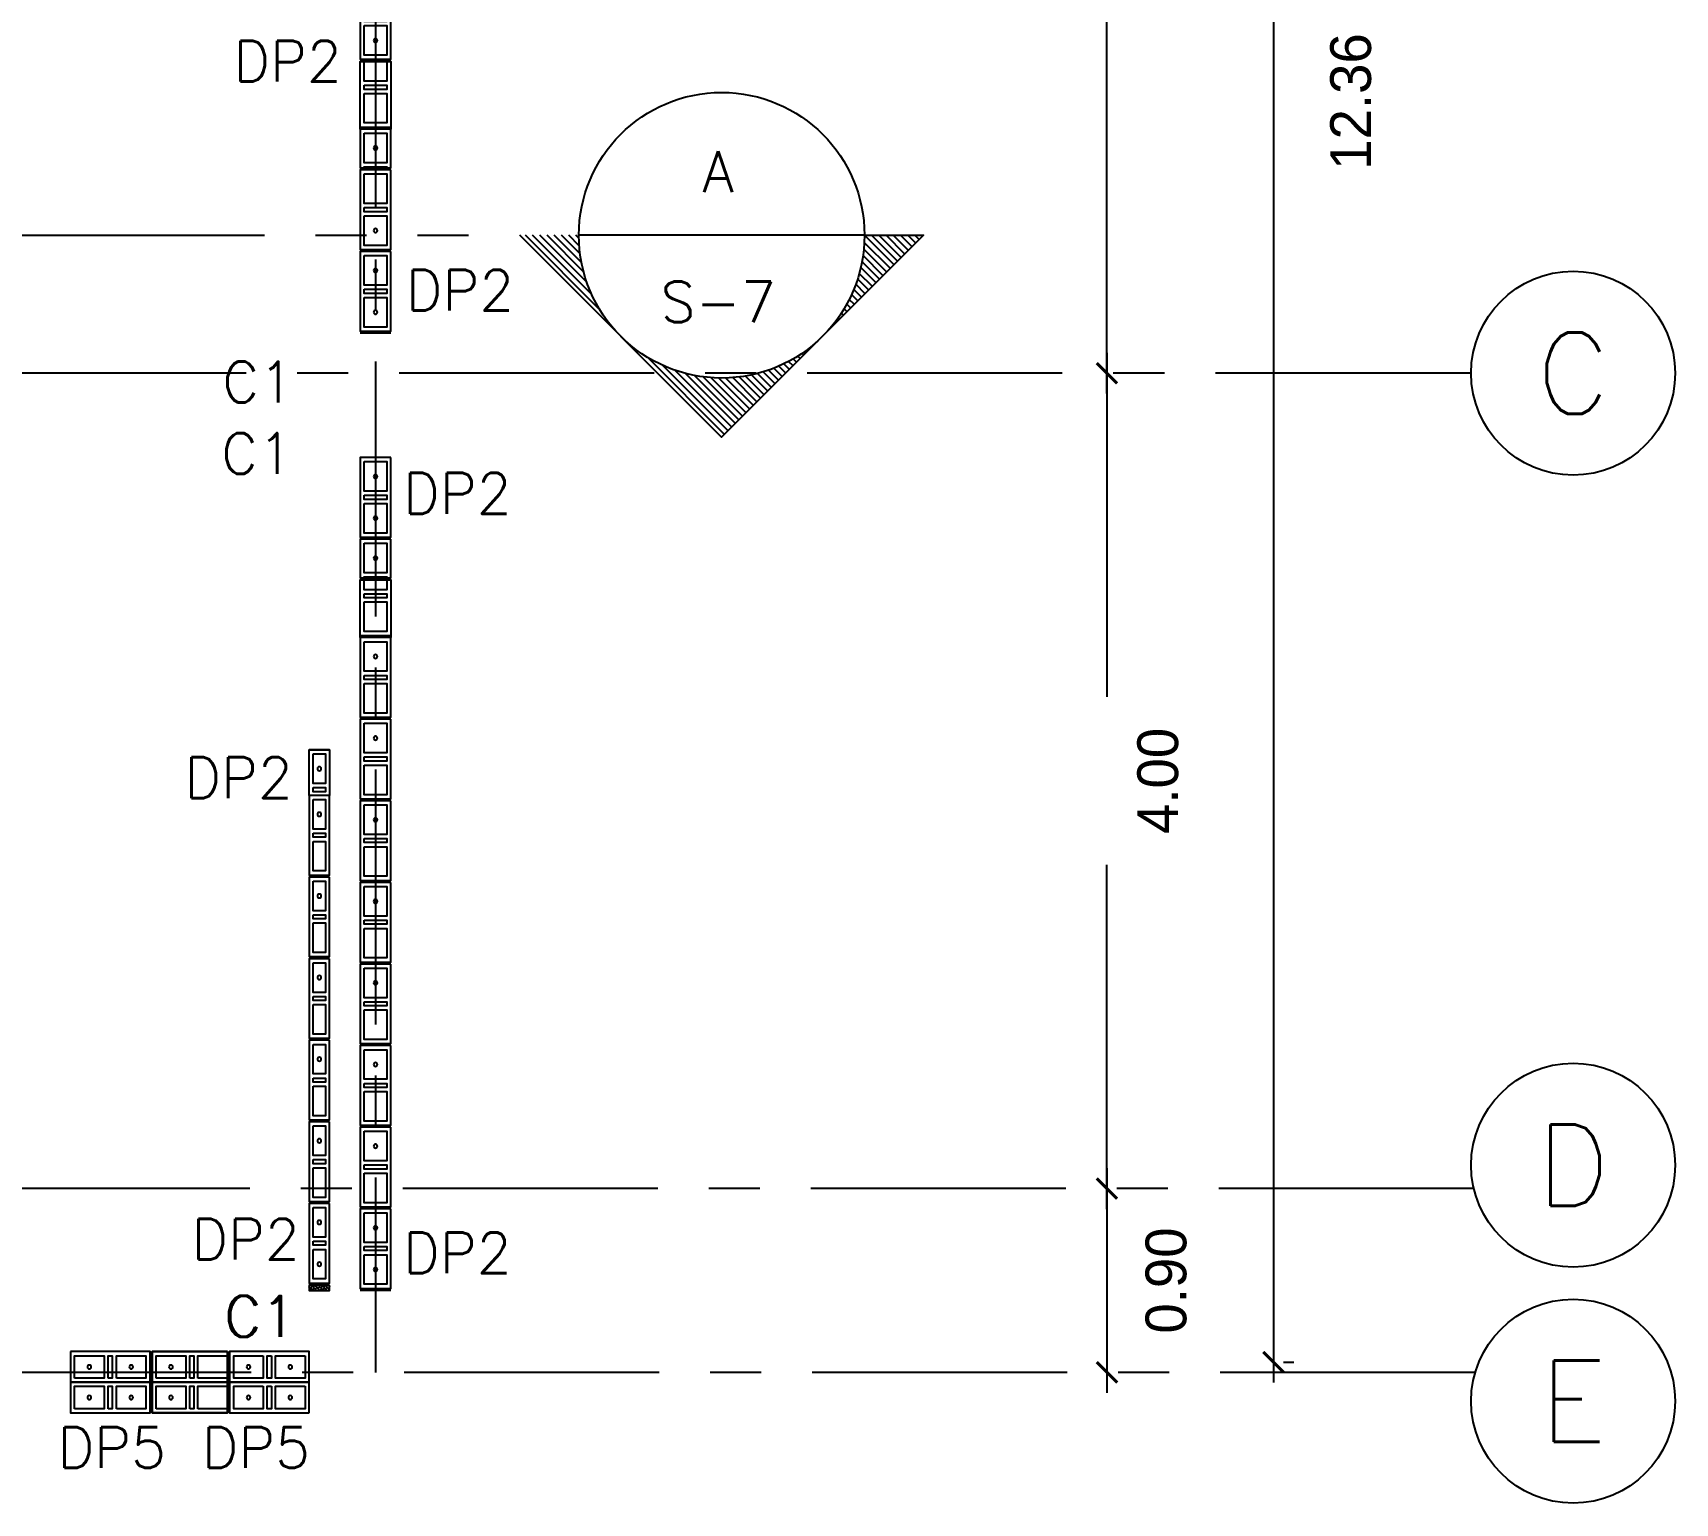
# Model space of a CAD drawing. Header units: metres. Extents: x -32.5 to 8.2, y -20.5 to 12.4.
# Drawn here: x 0.13 to 8.18, y -4.21 to 3 of the extents above; entities that cross this region are included whole.
import ezdxf
from ezdxf.enums import TextEntityAlignment as Align
from ezdxf.xclip import XClip

# ---------------------------------------------------------------- set-up
doc = ezdxf.new("R2010")
doc.units = ezdxf.units.M
doc.header["$XCLIPFRAME"] = 2
doc.linetypes.add('CENTER', pattern=[2, 1.25, -0.25, 0.25, -0.25])
doc.linetypes.add('PHANTOM', pattern=[2.5, 1.25, -0.25, 0.25, -0.25, 0.25, -0.25])
for name, color, linetype in [('BLOCK251', 1, 'Continuous'), ('BLOKS 008', 8, 'Continuous'), ('hatch', 8, 'Continuous'), ('S-cotas 001', 1, 'Continuous'), ('S-eje 002', 2, 'Continuous'), ('S-ejes 008', 8, 'CENTER'), ('S-secciones 005', 5, 'Continuous'), ('S-text 003', 3, 'Continuous'), ('S-text 004', 4, 'Continuous'), ('S-text 006', 6, 'Continuous'), ('TEX5', 4, 'Continuous')]:
    doc.layers.add(name, color=color, linetype=linetype)
doc.styles.add('ROMANS', font='romans')
doc.styles.add('ROTULOS', font='GOTHIC.TTF')
doc.dimstyles.new('DIM_100_2', dxfattribs={"dimtxt": 0.2, "dimasz": 0.1, "dimexe": 0.1, "dimexo": 0.1, "dimgap": 0.15, "dimtad": 0, "dimzin": 0, "dimdsep": 46, "dimtxsty": 'ROTULOS', "dimblk": 'ARCHTICK', "dimcen": 0.1, "dimdle": 0.1, "dimclrd": 256, "dimclre": 256, "dimclrt": 1, "dimaunit": 1, "dimadec": 3, "dimazin": 0, "dimtfac": 1, "dimtix": 1, "dimtmove": 2, "dimatfit": 0, "dimldrblk": 'FLECHA', "dimfxl": 0.25, "dimtvp": 1, "dimtolj": 1, "dimtzin": 0, "dimlwd": -1, "dimlwe": -1, "dimarcsym": 0})

# ---------------------------------------------------------------- blocks, each defined once
blk = doc.blocks.new('*U31')
for points in [[(-0.075, 0.4), (0.075, 0.4), (0.075, 0.01), (-0.075, 0.01)], [(0.055, 0.38), (-0.055, 0.38), (-0.055, 0.235), (0.055, 0.235)], [(0.055, 0.215), (-0.055, 0.215), (-0.055, 0.195), (0.055, 0.195)], [(0.055, 0.175), (-0.055, 0.175), (-0.055, 0.03), (0.055, 0.03)]]:
    blk.add_lwpolyline(points, close=True)
at = {"color": 251}
blk.add_lwpolyline([(-0.075, 0), (0.075, 0)], dxfattribs=at)
at = {"color": 3}
for centre in [(0, 0.3075), (0, 0.1025)]:
    blk.add_circle(centre, 0.00953, dxfattribs=at)
blk = doc.blocks.new('*U32')
for points in [[(-0.075, 0.4), (0.075, 0.4), (0.075, 0.01), (-0.075, 0.01)], [(0.055, 0.38), (-0.055, 0.38), (-0.055, 0.235), (0.055, 0.235)], [(0.055, 0.215), (-0.055, 0.215), (-0.055, 0.195), (0.055, 0.195)], [(0.055, 0.175), (-0.055, 0.175), (-0.055, 0.03), (0.055, 0.03)]]:
    blk.add_lwpolyline(points, close=True)
at = {"color": 251}
blk.add_lwpolyline([(-0.075, 0), (0.075, 0)], dxfattribs=at)
at = {"color": 3}
blk.add_circle((0, 0.1025), 0.00953, dxfattribs=at)
blk = doc.blocks.new('*U33')
for points in [[(-0.075, 0.4), (0.075, 0.4), (0.075, 0.01), (-0.075, 0.01)], [(0.055, 0.38), (-0.055, 0.38), (-0.055, 0.235), (0.055, 0.235)], [(0.055, 0.215), (-0.055, 0.215), (-0.055, 0.195), (0.055, 0.195)], [(0.055, 0.175), (-0.055, 0.175), (-0.055, 0.03), (0.055, 0.03)]]:
    blk.add_lwpolyline(points, close=True)
at = {"color": 251}
blk.add_lwpolyline([(-0.075, 0), (0.075, 0)], dxfattribs=at)
at = {"color": 3}
blk.add_circle((0, 0.1025), 0.00953, dxfattribs=at)
blk = doc.blocks.new('*U19')
for points in [[(-0.075, 0.4), (0.075, 0.4), (0.075, 0.01), (-0.075, 0.01)], [(0.055, 0.38), (-0.055, 0.38), (-0.055, 0.235), (0.055, 0.235)], [(0.055, 0.215), (-0.055, 0.215), (-0.055, 0.195), (0.055, 0.195)], [(0.055, 0.175), (-0.055, 0.175), (-0.055, 0.03), (0.055, 0.03)]]:
    blk.add_lwpolyline(points, close=True)
blk = doc.blocks.new('*U324')
for points in [[(-0.075, 0.4), (0.075, 0.4), (0.075, 0.21), (-0.075, 0.21)], [(0.055, 0.38), (-0.055, 0.38), (-0.055, 0.235), (0.055, 0.235)]]:
    blk.add_lwpolyline(points, close=True)
at = {"color": 251}
blk.add_lwpolyline([(-0.075, 0.2), (0.075, 0.2)], dxfattribs=at)
blk.add_lwpolyline([(0.055, 0.21), (0.055, 0.215), (-0.055, 0.215), (-0.055, 0.21)])
at = {"color": 3}
blk.add_circle((0, 0.3075), 0.00953, dxfattribs=at)
blk = doc.blocks.new('*U326')
for points in [[(-0.075, 0.4), (0.075, 0.4), (0.075, 0.01), (-0.075, 0.01)], [(0.055, 0.38), (-0.055, 0.38), (-0.055, 0.235), (0.055, 0.235)], [(0.055, 0.215), (-0.055, 0.215), (-0.055, 0.195), (0.055, 0.195)], [(0.055, 0.175), (-0.055, 0.175), (-0.055, 0.03), (0.055, 0.03)]]:
    blk.add_lwpolyline(points, close=True)
at = {"color": 251}
blk.add_lwpolyline([(-0.075, 0), (0.075, 0)], dxfattribs=at)
at = {"color": 3}
for centre in [(0, 0.3075), (0, 0.1025)]:
    blk.add_circle(centre, 0.00953, dxfattribs=at)
blk = doc.blocks.new('*U327')
for points in [[(-0.075, 0.4), (0.075, 0.4), (0.075, 0.01), (-0.075, 0.01)], [(0.055, 0.38), (-0.055, 0.38), (-0.055, 0.235), (0.055, 0.235)], [(0.055, 0.215), (-0.055, 0.215), (-0.055, 0.195), (0.055, 0.195)], [(0.055, 0.175), (-0.055, 0.175), (-0.055, 0.03), (0.055, 0.03)]]:
    blk.add_lwpolyline(points, close=True)
at = {"color": 251}
blk.add_lwpolyline([(-0.075, 0), (0.075, 0)], dxfattribs=at)
at = {"color": 3}
blk.add_circle((0, 0.3075), 0.00953, dxfattribs=at)
blk = doc.blocks.new('*U328')
for points in [[(-0.075, 0.4), (0.075, 0.4), (0.075, 0.01), (-0.075, 0.01)], [(0.055, 0.38), (-0.055, 0.38), (-0.055, 0.235), (0.055, 0.235)], [(0.055, 0.215), (-0.055, 0.215), (-0.055, 0.195), (0.055, 0.195)], [(0.055, 0.175), (-0.055, 0.175), (-0.055, 0.03), (0.055, 0.03)]]:
    blk.add_lwpolyline(points, close=True)
at = {"color": 251}
blk.add_lwpolyline([(-0.075, 0), (0.075, 0)], dxfattribs=at)
at = {"color": 3}
blk.add_circle((0, 0.3075), 0.00953, dxfattribs=at)
blk = doc.blocks.new('*U329')
for points in [[(-0.075, 0.4), (0.075, 0.4), (0.075, 0.01), (-0.075, 0.01)], [(0.055, 0.38), (-0.055, 0.38), (-0.055, 0.235), (0.055, 0.235)], [(0.055, 0.215), (-0.055, 0.215), (-0.055, 0.195), (0.055, 0.195)], [(0.055, 0.175), (-0.055, 0.175), (-0.055, 0.03), (0.055, 0.03)]]:
    blk.add_lwpolyline(points, close=True)
at = {"color": 251}
blk.add_lwpolyline([(-0.075, 0), (0.075, 0)], dxfattribs=at)
at = {"color": 3}
blk.add_circle((0, 0.3075), 0.00953, dxfattribs=at)
blk = doc.blocks.new('*U330')
for points in [[(-0.075, 0.4), (0.075, 0.4), (0.075, 0.01), (-0.075, 0.01)], [(0.055, 0.38), (-0.055, 0.38), (-0.055, 0.235), (0.055, 0.235)], [(0.055, 0.215), (-0.055, 0.215), (-0.055, 0.195), (0.055, 0.195)], [(0.055, 0.175), (-0.055, 0.175), (-0.055, 0.03), (0.055, 0.03)]]:
    blk.add_lwpolyline(points, close=True)
at = {"color": 251}
blk.add_lwpolyline([(-0.075, 0), (0.075, 0)], dxfattribs=at)
at = {"color": 3}
blk.add_circle((0, 0.3075), 0.00953, dxfattribs=at)
blk = doc.blocks.new('*U331')
for points in [[(-0.075, 0.4), (0.075, 0.4), (0.075, 0.01), (-0.075, 0.01)], [(0.055, 0.38), (-0.055, 0.38), (-0.055, 0.235), (0.055, 0.235)], [(0.055, 0.215), (-0.055, 0.215), (-0.055, 0.195), (0.055, 0.195)], [(0.055, 0.175), (-0.055, 0.175), (-0.055, 0.03), (0.055, 0.03)]]:
    blk.add_lwpolyline(points, close=True)
at = {"color": 251}
blk.add_lwpolyline([(-0.075, 0), (0.075, 0)], dxfattribs=at)
at = {"color": 3}
blk.add_circle((0, 0.3075), 0.00953, dxfattribs=at)
blk = doc.blocks.new('*U332')
for points in [[(-0.075, 0.4), (0.075, 0.4), (0.075, 0.01), (-0.075, 0.01)], [(0.055, 0.38), (-0.055, 0.38), (-0.055, 0.235), (0.055, 0.235)], [(0.055, 0.215), (-0.055, 0.215), (-0.055, 0.195), (0.055, 0.195)], [(0.055, 0.175), (-0.055, 0.175), (-0.055, 0.03), (0.055, 0.03)]]:
    blk.add_lwpolyline(points, close=True)
at = {"color": 251}
blk.add_lwpolyline([(-0.075, 0), (0.075, 0)], dxfattribs=at)
at = {"color": 3}
blk.add_circle((0, 0.3075), 0.00953, dxfattribs=at)
blk = doc.blocks.new('*U333')
for points in [[(-0.075, 0.4), (0.075, 0.4), (0.075, 0.01), (-0.075, 0.01)], [(0.055, 0.38), (-0.055, 0.38), (-0.055, 0.235), (0.055, 0.235)], [(0.055, 0.215), (-0.055, 0.215), (-0.055, 0.195), (0.055, 0.195)], [(0.055, 0.175), (-0.055, 0.175), (-0.055, 0.03), (0.055, 0.03)]]:
    blk.add_lwpolyline(points, close=True)
at = {"color": 251}
blk.add_lwpolyline([(-0.075, 0), (0.075, 0)], dxfattribs=at)
at = {"color": 3}
blk.add_circle((0, 0.3075), 0.00953, dxfattribs=at)
blk = doc.blocks.new('*U334')
for points in [[(-0.075, 0.4), (0.075, 0.4), (0.075, 0.21), (-0.075, 0.21)], [(0.055, 0.38), (-0.055, 0.38), (-0.055, 0.235), (0.055, 0.235)]]:
    blk.add_lwpolyline(points, close=True)
at = {"color": 251}
blk.add_lwpolyline([(-0.075, 0.2), (0.075, 0.2)], dxfattribs=at)
blk.add_lwpolyline([(0.055, 0.21), (0.055, 0.215), (-0.055, 0.215), (-0.055, 0.21)])
at = {"color": 3}
blk.add_circle((0, 0.3075), 0.00953, dxfattribs=at)
blk = doc.blocks.new('*U335')
for points in [[(-0.075, 0.4), (0.075, 0.4), (0.075, 0.01), (-0.075, 0.01)], [(0.055, 0.38), (-0.055, 0.38), (-0.055, 0.235), (0.055, 0.235)], [(0.055, 0.215), (-0.055, 0.215), (-0.055, 0.195), (0.055, 0.195)], [(0.055, 0.175), (-0.055, 0.175), (-0.055, 0.03), (0.055, 0.03)]]:
    blk.add_lwpolyline(points, close=True)
at = {"color": 251}
blk.add_lwpolyline([(-0.075, 0), (0.075, 0)], dxfattribs=at)
at = {"color": 3}
for centre in [(0, 0.3075), (0, 0.1025)]:
    blk.add_circle(centre, 0.00953, dxfattribs=at)
blk = doc.blocks.new('*U336')
for points in [[(-0.075, 0.4), (0.075, 0.4), (0.075, 0.01), (-0.075, 0.01)], [(0.055, 0.38), (-0.055, 0.38), (-0.055, 0.235), (0.055, 0.235)], [(0.055, 0.215), (-0.055, 0.215), (-0.055, 0.195), (0.055, 0.195)], [(0.055, 0.175), (-0.055, 0.175), (-0.055, 0.03), (0.055, 0.03)]]:
    blk.add_lwpolyline(points, close=True)
blk = doc.blocks.new('*U366')
for points in [[(-0.075, 0.4), (0.075, 0.4), (0.075, 0.01), (-0.075, 0.01)], [(0.055, 0.38), (-0.055, 0.38), (-0.055, 0.235), (0.055, 0.235)], [(0.055, 0.215), (-0.055, 0.215), (-0.055, 0.195), (0.055, 0.195)], [(0.055, 0.175), (-0.055, 0.175), (-0.055, 0.03), (0.055, 0.03)]]:
    blk.add_lwpolyline(points, close=True)
at = {"color": 251}
blk.add_lwpolyline([(-0.075, 0), (0.075, 0)], dxfattribs=at)
at = {"color": 3}
for centre in [(0, 0.3075), (0, 0.1025)]:
    blk.add_circle(centre, 0.00953, dxfattribs=at)
blk = doc.blocks.new('*U367')
for points in [[(-0.075, 0.4), (0.075, 0.4), (0.075, 0.01), (-0.075, 0.01)], [(0.055, 0.38), (-0.055, 0.38), (-0.055, 0.235), (0.055, 0.235)], [(0.055, 0.215), (-0.055, 0.215), (-0.055, 0.195), (0.055, 0.195)], [(0.055, 0.175), (-0.055, 0.175), (-0.055, 0.03), (0.055, 0.03)]]:
    blk.add_lwpolyline(points, close=True)
at = {"color": 3}
blk.add_circle((0, 0.3075), 0.00953, dxfattribs=at)
blk = doc.blocks.new('*U368')
for points in [[(-0.075, 0.4), (0.075, 0.4), (0.075, 0.01), (-0.075, 0.01)], [(0.055, 0.38), (-0.055, 0.38), (-0.055, 0.235), (0.055, 0.235)], [(0.055, 0.215), (-0.055, 0.215), (-0.055, 0.195), (0.055, 0.195)], [(0.055, 0.175), (-0.055, 0.175), (-0.055, 0.03), (0.055, 0.03)]]:
    blk.add_lwpolyline(points, close=True)
at = {"color": 251}
blk.add_lwpolyline([(-0.075, 0), (0.075, 0)], dxfattribs=at)
at = {"color": 3}
for centre in [(0, 0.3075), (0, 0.1025)]:
    blk.add_circle(centre, 0.00953, dxfattribs=at)
blk = doc.blocks.new('*U369')
for points in [[(-0.075, 0.4), (0.075, 0.4), (0.075, 0.01), (-0.075, 0.01)], [(0.055, 0.38), (-0.055, 0.38), (-0.055, 0.235), (0.055, 0.235)], [(0.055, 0.215), (-0.055, 0.215), (-0.055, 0.195), (0.055, 0.195)], [(0.055, 0.175), (-0.055, 0.175), (-0.055, 0.03), (0.055, 0.03)]]:
    blk.add_lwpolyline(points, close=True)
at = {"color": 3}
blk.add_circle((0, 0.3075), 0.00953, dxfattribs=at)
blk = doc.blocks.new('*U372')
for points in [[(-0.05, 0.4), (0.05, 0.4), (0.05, 0.01), (-0.05, 0.01)], [(0.03, 0.38), (-0.03, 0.38), (-0.03, 0.235), (0.03, 0.235)], [(0.03, 0.215), (-0.03, 0.215), (-0.03, 0.195), (0.03, 0.195)], [(0.03, 0.175), (-0.03, 0.175), (-0.03, 0.03), (0.03, 0.03)]]:
    blk.add_lwpolyline(points, close=True)
at = {"color": 251}
blk.add_lwpolyline([(-0.05, 0), (0.05, 0)], dxfattribs=at)
at = {"color": 3}
for centre in [(0, 0.3075), (0, 0.1025)]:
    blk.add_circle(centre, 0.00953, dxfattribs=at)
blk = doc.blocks.new('*U373')
for points in [[(-0.05, 0.4), (0.05, 0.4), (0.05, 0.01), (-0.05, 0.01)], [(0.03, 0.38), (-0.03, 0.38), (-0.03, 0.235), (0.03, 0.235)], [(0.03, 0.215), (-0.03, 0.215), (-0.03, 0.195), (0.03, 0.195)], [(0.03, 0.175), (-0.03, 0.175), (-0.03, 0.03), (0.03, 0.03)]]:
    blk.add_lwpolyline(points, close=True)
at = {"color": 251}
blk.add_lwpolyline([(-0.05, 0), (0.05, 0)], dxfattribs=at)
at = {"color": 3}
blk.add_circle((0, 0.3075), 0.00953, dxfattribs=at)
blk = doc.blocks.new('*U374')
for points in [[(-0.05, 0.4), (0.05, 0.4), (0.05, 0.01), (-0.05, 0.01)], [(0.03, 0.38), (-0.03, 0.38), (-0.03, 0.235), (0.03, 0.235)], [(0.03, 0.215), (-0.03, 0.215), (-0.03, 0.195), (0.03, 0.195)], [(0.03, 0.175), (-0.03, 0.175), (-0.03, 0.03), (0.03, 0.03)]]:
    blk.add_lwpolyline(points, close=True)
at = {"color": 251}
blk.add_lwpolyline([(-0.05, 0), (0.05, 0)], dxfattribs=at)
at = {"color": 3}
blk.add_circle((0, 0.3075), 0.00953, dxfattribs=at)
blk = doc.blocks.new('*U375')
for points in [[(-0.05, 0.4), (0.05, 0.4), (0.05, 0.01), (-0.05, 0.01)], [(0.03, 0.38), (-0.03, 0.38), (-0.03, 0.235), (0.03, 0.235)], [(0.03, 0.215), (-0.03, 0.215), (-0.03, 0.195), (0.03, 0.195)], [(0.03, 0.175), (-0.03, 0.175), (-0.03, 0.03), (0.03, 0.03)]]:
    blk.add_lwpolyline(points, close=True)
at = {"color": 251}
blk.add_lwpolyline([(-0.05, 0), (0.05, 0)], dxfattribs=at)
at = {"color": 3}
blk.add_circle((0, 0.3075), 0.00953, dxfattribs=at)
blk = doc.blocks.new('*U376')
for points in [[(-0.05, 0.4), (0.05, 0.4), (0.05, 0.01), (-0.05, 0.01)], [(0.03, 0.38), (-0.03, 0.38), (-0.03, 0.235), (0.03, 0.235)], [(0.03, 0.215), (-0.03, 0.215), (-0.03, 0.195), (0.03, 0.195)], [(0.03, 0.175), (-0.03, 0.175), (-0.03, 0.03), (0.03, 0.03)]]:
    blk.add_lwpolyline(points, close=True)
at = {"color": 251}
blk.add_lwpolyline([(-0.05, 0), (0.05, 0)], dxfattribs=at)
at = {"color": 3}
blk.add_circle((0, 0.3075), 0.00953, dxfattribs=at)
blk = doc.blocks.new('*U377')
for points in [[(-0.05, 0.4), (0.05, 0.4), (0.05, 0.01), (-0.05, 0.01)], [(0.03, 0.38), (-0.03, 0.38), (-0.03, 0.235), (0.03, 0.235)], [(0.03, 0.215), (-0.03, 0.215), (-0.03, 0.195), (0.03, 0.195)], [(0.03, 0.175), (-0.03, 0.175), (-0.03, 0.03), (0.03, 0.03)]]:
    blk.add_lwpolyline(points, close=True)
at = {"color": 251}
blk.add_lwpolyline([(-0.05, 0), (0.05, 0)], dxfattribs=at)
at = {"color": 3}
blk.add_circle((0, 0.3075), 0.00953, dxfattribs=at)
blk = doc.blocks.new('*U378')
for points in [[(-0.05, 0.4), (0.05, 0.4), (0.05, 0.01), (-0.05, 0.01)], [(0.03, 0.38), (-0.03, 0.38), (-0.03, 0.235), (0.03, 0.235)], [(0.03, 0.215), (-0.03, 0.215), (-0.03, 0.195), (0.03, 0.195)], [(0.03, 0.175), (-0.03, 0.175), (-0.03, 0.03), (0.03, 0.03)]]:
    blk.add_lwpolyline(points, close=True)
at = {"color": 251}
blk.add_lwpolyline([(-0.05, 0), (0.05, 0)], dxfattribs=at)
at = {"color": 3}
blk.add_circle((0, 0.3075), 0.00953, dxfattribs=at)
blk = doc.blocks.new('_ArchTick')
at = {"color": 0, "linetype": 'ByBlock', "lineweight": -2, "const_width": 0.15}
blk.add_lwpolyline([(-0.5, -0.5), (0.5, 0.5)], dxfattribs=at)
blk = doc.blocks.new('*D483')
at = {"layer": 'Defpoints', "color": 0, "transparency": 16777216}
for p in [(6.2152, 8.8444), (6.1652, -3.5153), (6.2152, -3.5153)]:
    blk.add_point(p, dxfattribs=at)
at = {"layer": 'S-cotas 001', "transparency": 16777216}
for p, q in [((6.2152, 8.9444), (6.2152, -3.6153)), ((6.2652, -3.5153), (6.3152, -3.5153))]:
    blk.add_line(p, q, dxfattribs=at)
at = {"layer": 'S-cotas 001', "transparency": 16777216, "xscale": 0.1, "yscale": 0.1, "zscale": 0.1}
for p, rotation in [((6.2152, 8.8444), 90), ((6.2152, -3.5153), 270)]:
    blk.add_blockref('_ArchTick', p, dxfattribs=dict(at, rotation=rotation))
at = {"layer": 'S-cotas 001', "color": 1, "transparency": 16777216, "insert": (6.5949, 2.6645), "char_height": 0.2, "attachment_point": 5, "rotation": 90, "style": 'ROTULOS'}
blk.add_mtext('\\A1;12.36', dxfattribs=at)
blk = doc.blocks.new('FLECHA')
h = blk.add_hatch(color=256)
edge = h.paths.add_edge_path()
edge.add_line((-0.76, -0.716), (-0.346, 0))
edge.add_line((-0.346, 0), (-0.76, 0.716))
edge.add_arc((-0.63, 0.791), 0.15, 30, 210, ccw=False)
edge.add_line((-0.5, 0.866), (0, 0))
edge.add_line((0, 0), (-0.5, -0.866))
edge.add_arc((-0.63, -0.791), 0.15, 150, 330, ccw=False)
blk.add_line((-0.346, 0), (-1.83, 0))
blk.add_lwpolyline([(-0.76, -0.716), (-0.346, 0), (-0.76, 0.716, -1), (-0.5, 0.866), (0, 0), (-0.5, -0.866, -1)], format="xyb", close=True)
blk = doc.blocks.new('*D485')
at = {"layer": 'Defpoints', "color": 0, "transparency": 16777216}
for p in [(5.3993, 6.3695), (5.3993, 1.3327), (5.3993, 1.3327)]:
    blk.add_point(p, dxfattribs=at)
at = {"layer": 'S-cotas 001', "transparency": 16777216}
for p, q in [((5.3993, 6.4695), (5.3993, 4.2617)), ((5.3993, 1.2327), (5.3993, 3.4404))]:
    blk.add_line(p, q, dxfattribs=at)
at = {"layer": 'S-cotas 001', "transparency": 16777216, "xscale": 0.1, "yscale": 0.1, "zscale": 0.1}
for p, rotation in [((5.3993, 6.3695), 90), ((5.3993, 1.3327), 270)]:
    blk.add_blockref('_ArchTick', p, dxfattribs=dict(at, rotation=rotation))
at = {"layer": 'S-cotas 001', "color": 1, "transparency": 16777216, "insert": (5.6495, 3.8511), "char_height": 0.2, "attachment_point": 5, "rotation": 90, "style": 'ROTULOS'}
blk.add_mtext('\\A1;5.04', dxfattribs=at)
blk = doc.blocks.new('*D486')
at = {"layer": 'Defpoints', "color": 0, "transparency": 16777216}
for p in [(5.3993, 1.3327), (5.3993, -2.6644), (5.3993, -2.6644)]:
    blk.add_point(p, dxfattribs=at)
at = {"layer": 'S-cotas 001', "transparency": 16777216}
for p, q in [((5.3993, 1.4327), (5.3993, -0.2539)), ((5.3993, -2.7644), (5.3993, -1.0779))]:
    blk.add_line(p, q, dxfattribs=at)
at = {"layer": 'S-cotas 001', "transparency": 16777216, "xscale": 0.1, "yscale": 0.1, "zscale": 0.1}
for p, rotation in [((5.3993, 1.3327), 90), ((5.3993, -2.6644), 270)]:
    blk.add_blockref('_ArchTick', p, dxfattribs=dict(at, rotation=rotation))
at = {"layer": 'S-cotas 001', "color": 1, "transparency": 16777216, "insert": (5.6495, -0.6659), "char_height": 0.2, "attachment_point": 5, "rotation": 90, "style": 'ROTULOS'}
blk.add_mtext('\\A1;4.00', dxfattribs=at)
blk = doc.blocks.new('*D487')
at = {"layer": 'Defpoints', "color": 0, "transparency": 16777216}
for p in [(5.3993, -2.6644), (5.3993, -3.5653), (5.3993, -3.5653)]:
    blk.add_point(p, dxfattribs=at)
at = {"layer": 'S-cotas 001', "transparency": 16777216}
blk.add_line((5.3993, -2.5644), (5.3993, -3.6653), dxfattribs=at)
at = {"layer": 'S-cotas 001', "transparency": 16777216, "xscale": 0.1, "yscale": 0.1, "zscale": 0.1}
for p, rotation in [((5.3993, -2.6644), 90), ((5.3993, -3.5653), 270)]:
    blk.add_blockref('_ArchTick', p, dxfattribs=dict(at, rotation=rotation))
at = {"layer": 'S-cotas 001', "color": 1, "transparency": 16777216, "insert": (5.6897, -3.1149), "char_height": 0.2, "attachment_point": 5, "rotation": 90, "style": 'ROTULOS'}
blk.add_mtext('\\A1;0.90', dxfattribs=at)
blk = doc.blocks.new('*X477')
at = {"color": 0}
for p, q in [((2.8236, 0.5785), (2.8342, 0.5891)), ((2.8324, 0.5696), (2.8519, 0.5891)), ((2.8412, 0.5608), (2.8695, 0.5891)), ((2.8501, 0.552), (2.8872, 0.5891)), ((2.8589, 0.5431), (2.9049, 0.5891)), ((2.8677, 0.5343), (2.9226, 0.5891)), ((2.8766, 0.5255), (2.9403, 0.5891)), ((2.8854, 0.5166), (2.9579, 0.5891)), ((2.8943, 0.5078), (2.9583, 0.5718)), ((3.6069, 0.4073), (3.7888, 0.5891)), ((3.6267, 0.4447), (3.7711, 0.5891)), ((3.6385, 0.4742), (3.7534, 0.5891)), ((3.6462, 0.4996), (3.7358, 0.5891)), ((3.6515, 0.5225), (3.7181, 0.5891)), ((3.6549, 0.5436), (3.7004, 0.5891)), ((3.6569, 0.5633), (3.6827, 0.5891)), ((3.6578, 0.5819), (3.665, 0.5891)), ((2.9031, 0.4989), (2.9595, 0.5554)), ((2.9119, 0.4901), (2.9614, 0.5396)), ((2.9208, 0.4813), (2.9639, 0.5244)), ((2.9296, 0.4724), (2.967, 0.5098)), ((2.9385, 0.4636), (2.9706, 0.4957)), ((2.9473, 0.4547), (2.9746, 0.4821)), ((2.9561, 0.4459), (2.9792, 0.4689)), ((2.965, 0.4371), (2.9841, 0.4562)), ((2.9738, 0.4282), (2.9895, 0.4439)), ((2.9826, 0.4194), (2.9952, 0.4319)), ((2.9915, 0.4105), (3.0013, 0.4203)), ((3.0003, 0.4017), (3.0077, 0.4091)), ((3.0092, 0.3929), (3.0145, 0.3982)), ((3.018, 0.384), (3.0217, 0.3877)), ((3.0976, 0.3045), (3.1004, 0.3073)), ((3.1064, 0.2956), (3.1107, 0.3)), ((3.1152, 0.2868), (3.1214, 0.293)), ((3.1241, 0.278), (3.1324, 0.2863)), ((3.3008, 0.1012), (3.4898, 0.2901)), ((3.1329, 0.2691), (3.1438, 0.28)), ((3.1417, 0.2603), (3.1555, 0.274)), ((3.1506, 0.2514), (3.1676, 0.2685)), ((3.1594, 0.2426), (3.1801, 0.2633)), ((3.1683, 0.2338), (3.193, 0.2585)), ((3.1771, 0.2249), (3.2064, 0.2542)), ((3.1859, 0.2161), (3.2202, 0.2503)), ((3.1948, 0.2073), (3.2344, 0.2469)), ((3.2036, 0.1984), (3.2493, 0.2441)), ((3.2125, 0.1896), (3.2647, 0.2418)), ((3.2567, 0.1454), (3.3534, 0.2421)), ((3.2655, 0.1365), (3.3745, 0.2455)), ((3.2743, 0.1277), (3.3974, 0.2508)), ((3.2832, 0.1189), (3.4229, 0.2586)), ((3.292, 0.11), (3.4523, 0.2703)), ((3.2213, 0.1807), (3.2807, 0.2402)), ((3.2301, 0.1719), (3.2975, 0.2393)), ((3.239, 0.1631), (3.3151, 0.2392)), ((3.2478, 0.1542), (3.3337, 0.2401))]:
    blk.add_line(p, q, dxfattribs=at)

msp = doc.modelspace()

# ---------------------------------------------------------------- hatches: boundary and pattern name
at = {"layer": 'hatch'}
h = msp.add_hatch(dxfattribs=at)
h.set_pattern_fill('HONEY', color=256, scale=0.0025, angle=283.86149)
h.set_pattern_definition([(283.86149112, (-3977.5136854, 2288.1306076), (0.009526334386, -0.009912652092), [0.0079375, -0.015875]), (43.86149112, (-3977.5136854, 2288.1306076), (0.003821441338, 0.013206373629), [0.0079375, -0.015875]), (343.86149112, (-3977.5136854, 2288.1306076), (0.013347775724, 0.003293721537), [-0.015875, 0.0079375])])
h.paths.add_polyline_path([(1.589, -3.1375), (1.4889, -3.1374), (1.489, -3.1636), (1.589, -3.1637)])

# ---------------------------------------------------------------- linework, layer by layer
msp.add_lwpolyline([(1.589, -3.1375), (1.4889, -3.1374), (1.489, -3.1636), (1.589, -3.1637)], close=True, dxfattribs=at)
at = {"layer": 'S-eje 002'}
for centre in [(7.6842, 1.3327), (7.6842, -2.5495), (7.6842, -3.7063)]:
    msp.add_circle(centre, 0.5, dxfattribs=at)
at = {"layer": 'S-ejes 008'}
for p, q in [((1.8138, 11.39), (1.8138, -3.5653)), ((7.1805, 1.3327), (-14.4429, 1.3327)), ((7.1976, -2.6644), (-9.718, -2.6644)), ((7.2045, -3.5653), (-11.3862, -3.5653))]:
    msp.add_line(p, q, dxfattribs=at)
at = {"layer": 'S-secciones 005', "linetype": 'PHANTOM'}
msp.add_line((-2.4792, 2.0088), (2.5208, 2.0088), dxfattribs=at)
at = {"layer": 'S-secciones 005', "color": 1}
msp.add_line((4.2108, 2.0088), (2.8108, 2.0088), dxfattribs=at)
at = {"layer": 'S-secciones 005', "color": 4}
msp.add_lwpolyline([(4.2108, 2.0088), (4.5007, 2.0088), (3.5108, 1.0188), (2.5208, 2.0088)], dxfattribs=at)
msp.add_circle((3.5108, 2.0088), 0.7, dxfattribs=at)

# ---------------------------------------------------------------- block references
at = {"layer": 'BLOCK251', "xscale": -1}
for name, p in [('*U33', (1.814, 2.8613)), ('*U324', (1.814, 2.1291)), ('*U32', (1.814, 1.9291)), ('*U31', (1.814, 1.5291)), ('*U335', (1.814, 0.519)), ('*U334', (1.814, 0.119)), ('*U333', (1.814, -0.3636)), ('*U332', (1.814, -0.7636)), ('*U331', (1.814, -1.1636)), ('*U330', (1.814, -1.5636)), ('*U329', (1.814, -1.9636)), ('*U328', (1.814, -2.3636)), ('*U327', (1.814, -2.7636)), ('*U326', (1.814, -3.1636))]:
    msp.add_blockref(name, p, dxfattribs=at)
at = {"layer": 'BLOCK251'}
ref = msp.add_blockref('*U19', (1.814, 2.5291), dxfattribs=dict(at, xscale=-1))
XClip(ref).set_block_clipping_path([(-0.0749999999, 0), (0.0749999999, 0.3321252724)])
ref = msp.add_blockref('*U336', (1.814, 0.0364), dxfattribs=dict(at, xscale=-1))
XClip(ref).set_block_clipping_path([(-0.0749864646, 0), (0.0749999999, 0.2825621899)])
at = {"layer": 'BLOCK251', "xscale": -1}
for name, p, rotation in [('*U366', (0.719, -3.5386), 89.9999999999999), ('*U366', (1.089, -3.5386), 269.9999999999999), ('*U368', (0.719, -3.6886), 89.99999999999986), ('*U368', (1.089, -3.6886), 269.9999999999999)]:
    msp.add_blockref(name, p, dxfattribs=dict(at, rotation=rotation))
at = {"layer": 'BLOCK251'}
ref = msp.add_blockref('*U367', (1.119, -3.5386), dxfattribs=dict(at, xscale=-1, rotation=89.99999999999986))
XClip(ref).set_block_clipping_path([(-0.0750000001, 0.0300000429), (0.0750000001, 0.4)])
ref = msp.add_blockref('*U369', (1.119, -3.6886), dxfattribs=dict(at, xscale=-1, rotation=89.99999999999984))
XClip(ref).set_block_clipping_path([(-0.0750000001, 0.0300000429), (0.0750000001, 0.4)])
at = {"layer": 'BLOKS 008'}
ref = msp.add_blockref('*U378', (1.539, -0.9137), dxfattribs=dict(at, xscale=-1))
XClip(ref).set_block_clipping_path([(-0.0499551863, 0.1763472063), (0.0499999999, 0.4)])
at = {"layer": 'BLOKS 008', "xscale": -1}
for name, p in [('*U377', (1.5389, -1.1374)), ('*U376', (1.5389, -1.5374)), ('*U375', (1.5389, -1.9374)), ('*U374', (1.5389, -2.3374)), ('*U373', (1.5389, -2.7374)), ('*U372', (1.5389, -3.1374))]:
    msp.add_blockref(name, p, dxfattribs=at)
at = {"layer": 'S-secciones 005', "color": 4, "xscale": -2, "yscale": 2, "zscale": 2}
msp.add_blockref('*X477', (10.1265, 0.8305), dxfattribs=at)

# ---------------------------------------------------------------- texts
at = {"style": 'ROMANS'}
for p in [(1.4092, 0.8389), (1.4221, -3.3905)]:
    msp.add_text('C1', height=0.2, dxfattribs=at).set_placement(p, align=Align.RIGHT)
at = {"layer": 'S-text 003', "style": 'ROMANS'}
for s, p in [('DP2', (1.6494, 2.7625)), ('DP2', (2.4942, 1.6395)), ('DP2', (2.4813, 0.6439)), ('DP2', (1.4087, -0.7498)), ('DP2', (1.4435, -3.0125)), ('DP2', (2.4813, -3.079)), ('DP5', (0.7875, -4.0334)), ('DP5', (1.4941, -4.0334))]:
    msp.add_text(s, height=0.2, dxfattribs=at).set_placement(p, align=Align.RIGHT)
msp.add_text('S-7', height=0.2, dxfattribs=at).set_placement((3.4939, 1.6824), align=Align.MIDDLE)
at = {"layer": 'S-text 004', "style": 'ROMANS'}
msp.add_text('A', height=0.2, dxfattribs=at).set_placement((3.4939, 2.3205), align=Align.MIDDLE)
at = {"layer": 'S-text 006', "style": 'ROMANS'}
for s, p in [('C', (7.6842, 1.3327)), ('D', (7.6842, -2.5495)), ('E', (7.6842, -3.7063))]:
    msp.add_text(s, height=0.4, dxfattribs=at).set_placement(p, align=Align.MIDDLE)
at = {"layer": 'TEX5', "style": 'ROMANS'}
for p in [(1.4149, 1.1894), (1.4278, -3.3903)]:
    msp.add_text('C1', height=0.2, dxfattribs=at).set_placement(p, align=Align.RIGHT)

# ---------------------------------------------------------------- dimensions: what is measured, and where the dimension line sits
at = {"layer": 'S-cotas 001'}
for base, p1, p2, picture, middle in [((6.2152, -3.5153), (6.2152, 8.8444), (6.1652, -3.5153), '*D483', (6.5949, 2.6645)), ((5.3993, 1.3327), (5.3993, 6.3695), (5.3993, 1.3327), '*D485', (5.6495, 3.8511)), ((5.3993, -2.6644), (5.3993, 1.3327), (5.3993, -2.6644), '*D486', (5.6495, -0.6659)), ((5.3993, -3.5653), (5.3993, -2.6644), (5.3993, -3.5653), '*D487', (5.6897, -3.1149))]:
    dim = msp.add_linear_dim(base=base, p1=p1, p2=p2, angle=90, dimstyle='DIM_100_2', dxfattribs=at)
    dim.commit()
    dim.dimension.update_dxf_attribs({"geometry": picture, "text_midpoint": middle, "dimtype": 160})

doc.saveas('drawing.dxf')
